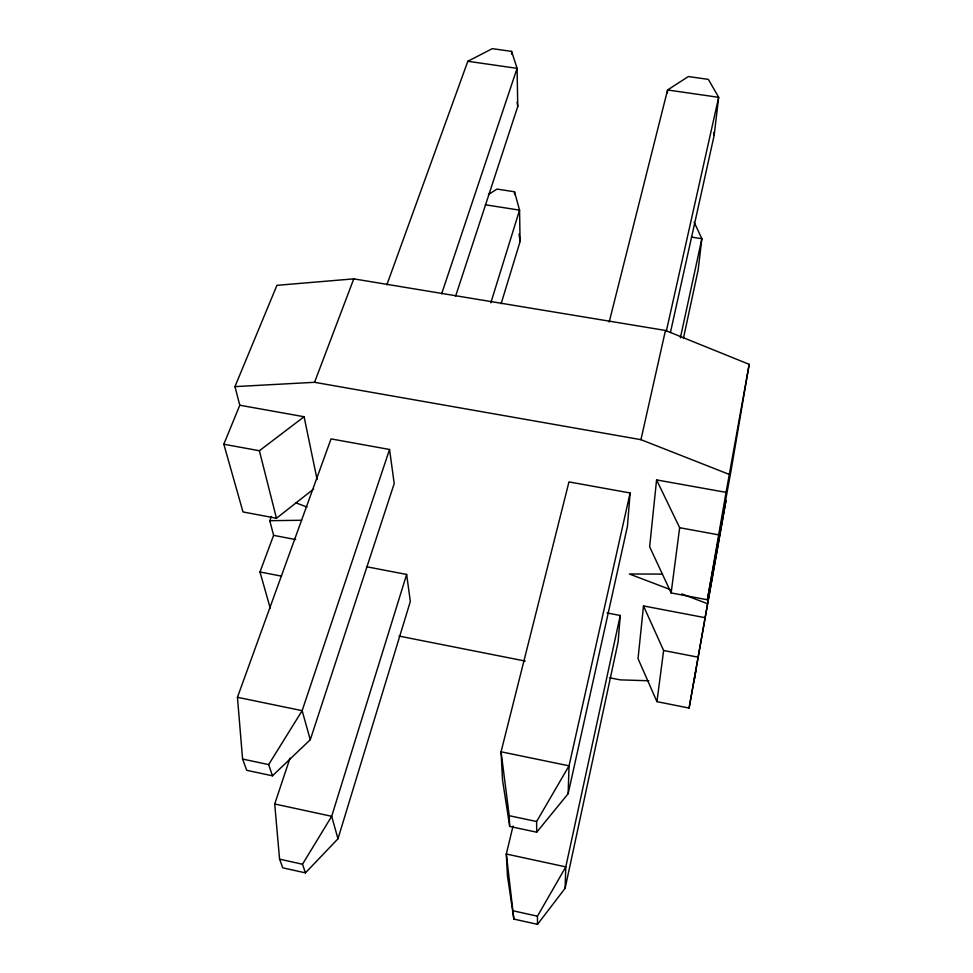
<?xml version="1.0" encoding="UTF-8"?>
<svg xmlns="http://www.w3.org/2000/svg" width="973" height="973" viewBox="0 0 973 973"><rect width="100%" height="100%" fill="white"/><g stroke="black" fill="none" stroke-linecap="round" stroke-linejoin="round"><path stroke-width="1.46" d="M513.039 826.041L506.313 854.026L507.432 875.724L513.866 919.096L537.522 924.35L565.118 888.3L565.799 866.882L620.251 615.483L607.067 612.954M568.147 793.713L569.035 765.836L630.115 492.97L568.974 481.915L501.071 751.788L502.518 779.981L509.706 826.442L536.719 832.207L568.147 793.713L627.415 526.454L630.115 492.97M620.251 615.483L618.123 641.888L565.118 888.3M667.332 92.909L667.587 89.978L688.373 76.539L708.368 79.385L718.67 97.324L714.146 135.405L670.421 332.535M704.866 617.648L643.506 605.936L638.033 658.636L656.945 701.655L689.103 708.064L725.967 500.45L689.103 708.064M707.371 599.782L726.065 492.362L656.58 479.908L649.636 546.777L671.139 592.922L707.371 599.782L731.27 469.387L749.174 364.34L665.459 330.455L353.771 278.862L276.94 285.332L234.943 386.622L239.784 405.218L223.826 444.235L242.995 511.932L276.466 518.268L313.647 489.018M656.945 701.655L663.622 650.487L643.506 605.936M671.139 592.922L679.653 527.707L656.58 479.908M693.931 682.182L695.999 669.983M726.065 492.362L749.174 364.34M683.435 338.288L698.152 269.922L701.861 238.713L694.163 222.209M680.382 337.838L701.861 238.713L691.438 237.084M729.118 474.35L640.952 439.674L665.459 330.455M666.262 331.501L718.67 97.324L667.587 89.978L609.195 322.014M290.015 758.089L274.714 803.99L279.567 859.159L282.778 867.831L305.437 872.866L337.972 838.787L410.338 601.46L406.641 574.447L366.444 566.724M501.119 303.746L520.093 241.511L519.558 210.144L514.522 191.79L496.996 189.078L488.41 194.551M406.641 574.447L331.684 816.298L302.506 864.231L305.437 872.866M490.842 302.773L519.558 210.144L485.32 204.78M310.278 739.748L394.211 483.569L389.553 449.477L331.039 438.896L237.448 697.288L242.581 759.062L246.741 770.312L272.464 775.809L310.278 739.748L302.141 710.667L389.553 449.477M455.559 296.315L517.758 106.495L517.089 68.353L511.603 51.399L492.314 48.65L467.831 61.275L386.865 284.797M441.62 293.882L517.089 68.353L467.831 61.275M270.239 608.186L259.986 571.966L273.595 535.345L269.789 520.689L271.382 516.456M234.943 386.622L314.559 382.304L353.771 278.862M537.522 924.35L537.449 916.177L565.799 866.882L506.313 854.026L513.866 919.096M536.719 832.207L536.622 821.528L569.035 765.836L501.071 751.788L509.22 815.702L509.706 826.442M272.464 775.809L268.657 764.596L302.141 710.667L237.448 697.288M223.826 444.235L259.377 450.742L304.099 416.748L317.089 479.519M269.789 520.689L301.594 520.263M662.504 574.094L629.373 574.009L670.421 589.614M648.809 680.772L620.239 679.872L609.84 677.816M314.559 382.304L640.952 439.674M239.784 405.218L304.099 416.748M679.653 527.707L718.329 534.797M273.595 535.345L295.634 539.553M259.986 571.966L281.55 576.162M663.622 650.487L697.69 657.116M399.015 636.074L525.213 661.056M242.581 759.062L268.657 764.596M509.22 815.702L536.622 821.528M274.714 803.99L331.684 816.298L337.972 838.787M279.567 859.159L302.506 864.231M513.489 910.886L537.449 916.177M295.743 502.798L307.054 507.042M681.757 593.919L707.237 603.601M259.377 450.742L276.466 518.268M713.61 132.498L714.146 135.405M517.101 102.08L517.758 106.495M519.035 234.092L520.093 241.511M511.603 51.399L511.664 54.184M514.522 191.79L514.583 194.6"/></g></svg>
